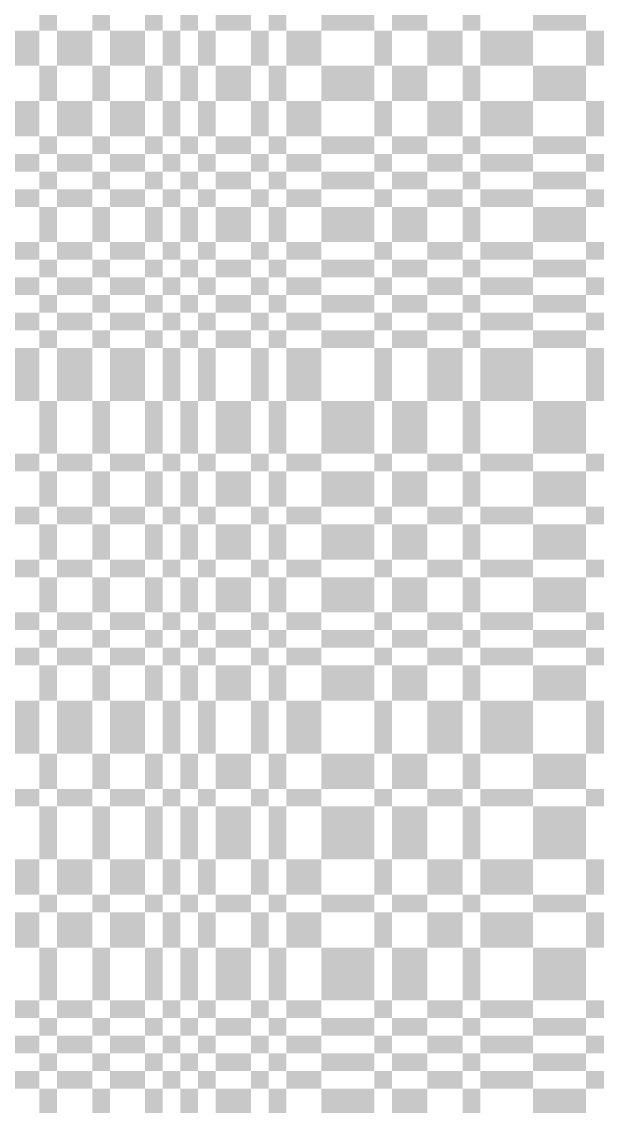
# Model space of a CAD drawing. Extents: x 0 to 200, y 0 to 200.
# Drawn here: x 124.4 to 137.46, y 75.6 to 100.2 of the extents above; entities that cross this region are included whole.
import ezdxf

# ---------------------------------------------------------------- set-up
doc = ezdxf.new("R2010")
doc.units = 0

msp = doc.modelspace()

# ---------------------------------------------------------------- linework, layer by layer
at = {"layer": 'CHROME'}
for points in [[(124.8, 100), (125.2, 100), (124.8, 100.4), (125.2, 100.4)], [(126, 100), (126.4, 100), (126, 100.4), (126.4, 100.4)], [(127.2, 100), (127.6, 100), (127.2, 100.4), (127.6, 100.4)], [(128, 100), (128.4, 100), (128, 100.4), (128.4, 100.4)], [(128.8, 100), (129.6, 100), (128.8, 100.4), (129.6, 100.4)], [(130, 100), (130.4, 100), (130, 100.4), (130.4, 100.4)], [(131.2, 100), (132.4, 100), (131.2, 100.4), (132.4, 100.4)], [(132.8, 100), (133.6, 100), (132.8, 100.4), (133.6, 100.4)], [(134.4, 100), (134.8, 100), (134.4, 100.4), (134.8, 100.4)], [(136, 100), (137.2, 100), (136, 100.4), (137.2, 100.4)], [(124, 99.2), (124.8, 99.2), (124, 100), (124.8, 100)], [(125.2, 99.2), (126, 99.2), (125.2, 100), (126, 100)], [(126.4, 99.2), (127.2, 99.2), (126.4, 100), (127.2, 100)], [(127.6, 99.2), (128, 99.2), (127.6, 100), (128, 100)], [(128.4, 99.2), (128.8, 99.2), (128.4, 100), (128.8, 100)], [(129.6, 99.2), (130, 99.2), (129.6, 100), (130, 100)], [(130.4, 99.2), (131.2, 99.2), (130.4, 100), (131.2, 100)], [(132.4, 99.2), (132.8, 99.2), (132.4, 100), (132.8, 100)], [(133.6, 99.2), (134.4, 99.2), (133.6, 100), (134.4, 100)], [(134.8, 99.2), (136, 99.2), (134.8, 100), (136, 100)], [(137.2, 99.2), (138.4, 99.2), (137.2, 100), (138.4, 100)], [(124.8, 98.4), (125.2, 98.4), (124.8, 99.2), (125.2, 99.2)], [(126, 98.4), (126.4, 98.4), (126, 99.2), (126.4, 99.2)], [(127.2, 98.4), (127.6, 98.4), (127.2, 99.2), (127.6, 99.2)], [(128, 98.4), (128.4, 98.4), (128, 99.2), (128.4, 99.2)], [(128.8, 98.4), (129.6, 98.4), (128.8, 99.2), (129.6, 99.2)], [(130, 98.4), (130.4, 98.4), (130, 99.2), (130.4, 99.2)], [(131.2, 98.4), (132.4, 98.4), (131.2, 99.2), (132.4, 99.2)], [(132.8, 98.4), (133.6, 98.4), (132.8, 99.2), (133.6, 99.2)], [(134.4, 98.4), (134.8, 98.4), (134.4, 99.2), (134.8, 99.2)], [(136, 98.4), (137.2, 98.4), (136, 99.2), (137.2, 99.2)], [(124, 97.6), (124.8, 97.6), (124, 98.4), (124.8, 98.4)], [(125.2, 97.6), (126, 97.6), (125.2, 98.4), (126, 98.4)], [(126.4, 97.6), (127.2, 97.6), (126.4, 98.4), (127.2, 98.4)], [(127.6, 97.6), (128, 97.6), (127.6, 98.4), (128, 98.4)], [(128.4, 97.6), (128.8, 97.6), (128.4, 98.4), (128.8, 98.4)], [(129.6, 97.6), (130, 97.6), (129.6, 98.4), (130, 98.4)], [(130.4, 97.6), (131.2, 97.6), (130.4, 98.4), (131.2, 98.4)], [(132.4, 97.6), (132.8, 97.6), (132.4, 98.4), (132.8, 98.4)], [(133.6, 97.6), (134.4, 97.6), (133.6, 98.4), (134.4, 98.4)], [(134.8, 97.6), (136, 97.6), (134.8, 98.4), (136, 98.4)], [(137.2, 97.6), (138.4, 97.6), (137.2, 98.4), (138.4, 98.4)], [(124.8, 97.2), (125.2, 97.2), (124.8, 97.6), (125.2, 97.6)], [(126, 97.2), (126.4, 97.2), (126, 97.6), (126.4, 97.6)], [(127.2, 97.2), (127.6, 97.2), (127.2, 97.6), (127.6, 97.6)], [(128, 97.2), (128.4, 97.2), (128, 97.6), (128.4, 97.6)], [(128.8, 97.2), (129.6, 97.2), (128.8, 97.6), (129.6, 97.6)], [(130, 97.2), (130.4, 97.2), (130, 97.6), (130.4, 97.6)], [(131.2, 97.2), (132.4, 97.2), (131.2, 97.6), (132.4, 97.6)], [(132.8, 97.2), (133.6, 97.2), (132.8, 97.6), (133.6, 97.6)], [(134.4, 97.2), (134.8, 97.2), (134.4, 97.6), (134.8, 97.6)], [(136, 97.2), (137.2, 97.2), (136, 97.6), (137.2, 97.6)], [(124, 96.8), (124.8, 96.8), (124, 97.2), (124.8, 97.2)], [(125.2, 96.8), (126, 96.8), (125.2, 97.2), (126, 97.2)], [(126.4, 96.8), (127.2, 96.8), (126.4, 97.2), (127.2, 97.2)], [(127.6, 96.8), (128, 96.8), (127.6, 97.2), (128, 97.2)], [(128.4, 96.8), (128.8, 96.8), (128.4, 97.2), (128.8, 97.2)], [(129.6, 96.8), (130, 96.8), (129.6, 97.2), (130, 97.2)], [(130.4, 96.8), (131.2, 96.8), (130.4, 97.2), (131.2, 97.2)], [(132.4, 96.8), (132.8, 96.8), (132.4, 97.2), (132.8, 97.2)], [(133.6, 96.8), (134.4, 96.8), (133.6, 97.2), (134.4, 97.2)], [(134.8, 96.8), (136, 96.8), (134.8, 97.2), (136, 97.2)], [(137.2, 96.8), (138.4, 96.8), (137.2, 97.2), (138.4, 97.2)], [(124.8, 96.4), (125.2, 96.4), (124.8, 96.8), (125.2, 96.8)], [(126, 96.4), (126.4, 96.4), (126, 96.8), (126.4, 96.8)], [(127.2, 96.4), (127.6, 96.4), (127.2, 96.8), (127.6, 96.8)], [(128, 96.4), (128.4, 96.4), (128, 96.8), (128.4, 96.8)], [(128.8, 96.4), (129.6, 96.4), (128.8, 96.8), (129.6, 96.8)], [(130, 96.4), (130.4, 96.4), (130, 96.8), (130.4, 96.8)], [(131.2, 96.4), (132.4, 96.4), (131.2, 96.8), (132.4, 96.8)], [(132.8, 96.4), (133.6, 96.4), (132.8, 96.8), (133.6, 96.8)], [(134.4, 96.4), (134.8, 96.4), (134.4, 96.8), (134.8, 96.8)], [(136, 96.4), (137.2, 96.4), (136, 96.8), (137.2, 96.8)], [(124, 96), (124.8, 96), (124, 96.4), (124.8, 96.4)], [(125.2, 96), (126, 96), (125.2, 96.4), (126, 96.4)], [(126.4, 96), (127.2, 96), (126.4, 96.4), (127.2, 96.4)], [(127.6, 96), (128, 96), (127.6, 96.4), (128, 96.4)], [(128.4, 96), (128.8, 96), (128.4, 96.4), (128.8, 96.4)], [(129.6, 96), (130, 96), (129.6, 96.4), (130, 96.4)], [(130.4, 96), (131.2, 96), (130.4, 96.4), (131.2, 96.4)], [(132.4, 96), (132.8, 96), (132.4, 96.4), (132.8, 96.4)], [(133.6, 96), (134.4, 96), (133.6, 96.4), (134.4, 96.4)], [(134.8, 96), (136, 96), (134.8, 96.4), (136, 96.4)], [(137.2, 96), (138.4, 96), (137.2, 96.4), (138.4, 96.4)], [(124.8, 95.2), (125.2, 95.2), (124.8, 96), (125.2, 96)], [(126, 95.2), (126.4, 95.2), (126, 96), (126.4, 96)], [(127.2, 95.2), (127.6, 95.2), (127.2, 96), (127.6, 96)], [(128, 95.2), (128.4, 95.2), (128, 96), (128.4, 96)], [(128.8, 95.2), (129.6, 95.2), (128.8, 96), (129.6, 96)], [(130, 95.2), (130.4, 95.2), (130, 96), (130.4, 96)], [(131.2, 95.2), (132.4, 95.2), (131.2, 96), (132.4, 96)], [(132.8, 95.2), (133.6, 95.2), (132.8, 96), (133.6, 96)], [(134.4, 95.2), (134.8, 95.2), (134.4, 96), (134.8, 96)], [(136, 95.2), (137.2, 95.2), (136, 96), (137.2, 96)], [(124, 94.8), (124.8, 94.8), (124, 95.2), (124.8, 95.2)], [(125.2, 94.8), (126, 94.8), (125.2, 95.2), (126, 95.2)], [(126.4, 94.8), (127.2, 94.8), (126.4, 95.2), (127.2, 95.2)], [(127.6, 94.8), (128, 94.8), (127.6, 95.2), (128, 95.2)], [(128.4, 94.8), (128.8, 94.8), (128.4, 95.2), (128.8, 95.2)], [(129.6, 94.8), (130, 94.8), (129.6, 95.2), (130, 95.2)], [(130.4, 94.8), (131.2, 94.8), (130.4, 95.2), (131.2, 95.2)], [(132.4, 94.8), (132.8, 94.8), (132.4, 95.2), (132.8, 95.2)], [(133.6, 94.8), (134.4, 94.8), (133.6, 95.2), (134.4, 95.2)], [(134.8, 94.8), (136, 94.8), (134.8, 95.2), (136, 95.2)], [(137.2, 94.8), (138.4, 94.8), (137.2, 95.2), (138.4, 95.2)], [(124.8, 94.4), (125.2, 94.4), (124.8, 94.8), (125.2, 94.8)], [(126, 94.4), (126.4, 94.4), (126, 94.8), (126.4, 94.8)], [(127.2, 94.4), (127.6, 94.4), (127.2, 94.8), (127.6, 94.8)], [(128, 94.4), (128.4, 94.4), (128, 94.8), (128.4, 94.8)], [(128.8, 94.4), (129.6, 94.4), (128.8, 94.8), (129.6, 94.8)], [(130, 94.4), (130.4, 94.4), (130, 94.8), (130.4, 94.8)], [(131.2, 94.4), (132.4, 94.4), (131.2, 94.8), (132.4, 94.8)], [(132.8, 94.4), (133.6, 94.4), (132.8, 94.8), (133.6, 94.8)], [(134.4, 94.4), (134.8, 94.4), (134.4, 94.8), (134.8, 94.8)], [(136, 94.4), (137.2, 94.4), (136, 94.8), (137.2, 94.8)], [(124, 94), (124.8, 94), (124, 94.4), (124.8, 94.4)], [(125.2, 94), (126, 94), (125.2, 94.4), (126, 94.4)], [(126.4, 94), (127.2, 94), (126.4, 94.4), (127.2, 94.4)], [(127.6, 94), (128, 94), (127.6, 94.4), (128, 94.4)], [(128.4, 94), (128.8, 94), (128.4, 94.4), (128.8, 94.4)], [(129.6, 94), (130, 94), (129.6, 94.4), (130, 94.4)], [(130.4, 94), (131.2, 94), (130.4, 94.4), (131.2, 94.4)], [(132.4, 94), (132.8, 94), (132.4, 94.4), (132.8, 94.4)], [(133.6, 94), (134.4, 94), (133.6, 94.4), (134.4, 94.4)], [(134.8, 94), (136, 94), (134.8, 94.4), (136, 94.4)], [(137.2, 94), (138.4, 94), (137.2, 94.4), (138.4, 94.4)], [(124.8, 93.6), (125.2, 93.6), (124.8, 94), (125.2, 94)], [(126, 93.6), (126.4, 93.6), (126, 94), (126.4, 94)], [(127.2, 93.6), (127.6, 93.6), (127.2, 94), (127.6, 94)], [(128, 93.6), (128.4, 93.6), (128, 94), (128.4, 94)], [(128.8, 93.6), (129.6, 93.6), (128.8, 94), (129.6, 94)], [(130, 93.6), (130.4, 93.6), (130, 94), (130.4, 94)], [(131.2, 93.6), (132.4, 93.6), (131.2, 94), (132.4, 94)], [(132.8, 93.6), (133.6, 93.6), (132.8, 94), (133.6, 94)], [(134.4, 93.6), (134.8, 93.6), (134.4, 94), (134.8, 94)], [(136, 93.6), (137.2, 93.6), (136, 94), (137.2, 94)], [(124, 93.2), (124.8, 93.2), (124, 93.6), (124.8, 93.6)], [(125.2, 93.2), (126, 93.2), (125.2, 93.6), (126, 93.6)], [(126.4, 93.2), (127.2, 93.2), (126.4, 93.6), (127.2, 93.6)], [(127.6, 93.2), (128, 93.2), (127.6, 93.6), (128, 93.6)], [(128.4, 93.2), (128.8, 93.2), (128.4, 93.6), (128.8, 93.6)], [(129.6, 93.2), (130, 93.2), (129.6, 93.6), (130, 93.6)], [(130.4, 93.2), (131.2, 93.2), (130.4, 93.6), (131.2, 93.6)], [(132.4, 93.2), (132.8, 93.2), (132.4, 93.6), (132.8, 93.6)], [(133.6, 93.2), (134.4, 93.2), (133.6, 93.6), (134.4, 93.6)], [(134.8, 93.2), (136, 93.2), (134.8, 93.6), (136, 93.6)], [(137.2, 93.2), (138.4, 93.2), (137.2, 93.6), (138.4, 93.6)], [(124.8, 92.8), (125.2, 92.8), (124.8, 93.2), (125.2, 93.2)], [(126, 92.8), (126.4, 92.8), (126, 93.2), (126.4, 93.2)], [(127.2, 92.8), (127.6, 92.8), (127.2, 93.2), (127.6, 93.2)], [(128, 92.8), (128.4, 92.8), (128, 93.2), (128.4, 93.2)], [(128.8, 92.8), (129.6, 92.8), (128.8, 93.2), (129.6, 93.2)], [(130, 92.8), (130.4, 92.8), (130, 93.2), (130.4, 93.2)], [(131.2, 92.8), (132.4, 92.8), (131.2, 93.2), (132.4, 93.2)], [(132.8, 92.8), (133.6, 92.8), (132.8, 93.2), (133.6, 93.2)], [(134.4, 92.8), (134.8, 92.8), (134.4, 93.2), (134.8, 93.2)], [(136, 92.8), (137.2, 92.8), (136, 93.2), (137.2, 93.2)], [(124, 91.6), (124.8, 91.6), (124, 92.8), (124.8, 92.8)], [(125.2, 91.6), (126, 91.6), (125.2, 92.8), (126, 92.8)], [(126.4, 91.6), (127.2, 91.6), (126.4, 92.8), (127.2, 92.8)], [(127.6, 91.6), (128, 91.6), (127.6, 92.8), (128, 92.8)], [(128.4, 91.6), (128.8, 91.6), (128.4, 92.8), (128.8, 92.8)], [(129.6, 91.6), (130, 91.6), (129.6, 92.8), (130, 92.8)], [(130.4, 91.6), (131.2, 91.6), (130.4, 92.8), (131.2, 92.8)], [(132.4, 91.6), (132.8, 91.6), (132.4, 92.8), (132.8, 92.8)], [(133.6, 91.6), (134.4, 91.6), (133.6, 92.8), (134.4, 92.8)], [(134.8, 91.6), (136, 91.6), (134.8, 92.8), (136, 92.8)], [(137.2, 91.6), (138.4, 91.6), (137.2, 92.8), (138.4, 92.8)], [(124.8, 90.4), (125.2, 90.4), (124.8, 91.6), (125.2, 91.6)], [(126, 90.4), (126.4, 90.4), (126, 91.6), (126.4, 91.6)], [(127.2, 90.4), (127.6, 90.4), (127.2, 91.6), (127.6, 91.6)], [(128, 90.4), (128.4, 90.4), (128, 91.6), (128.4, 91.6)], [(128.8, 90.4), (129.6, 90.4), (128.8, 91.6), (129.6, 91.6)], [(130, 90.4), (130.4, 90.4), (130, 91.6), (130.4, 91.6)], [(131.2, 90.4), (132.4, 90.4), (131.2, 91.6), (132.4, 91.6)], [(132.8, 90.4), (133.6, 90.4), (132.8, 91.6), (133.6, 91.6)], [(134.4, 90.4), (134.8, 90.4), (134.4, 91.6), (134.8, 91.6)], [(136, 90.4), (137.2, 90.4), (136, 91.6), (137.2, 91.6)], [(124, 90), (124.8, 90), (124, 90.4), (124.8, 90.4)], [(125.2, 90), (126, 90), (125.2, 90.4), (126, 90.4)], [(126.4, 90), (127.2, 90), (126.4, 90.4), (127.2, 90.4)], [(127.6, 90), (128, 90), (127.6, 90.4), (128, 90.4)], [(128.4, 90), (128.8, 90), (128.4, 90.4), (128.8, 90.4)], [(129.6, 90), (130, 90), (129.6, 90.4), (130, 90.4)], [(130.4, 90), (131.2, 90), (130.4, 90.4), (131.2, 90.4)], [(132.4, 90), (132.8, 90), (132.4, 90.4), (132.8, 90.4)], [(133.6, 90), (134.4, 90), (133.6, 90.4), (134.4, 90.4)], [(134.8, 90), (136, 90), (134.8, 90.4), (136, 90.4)], [(137.2, 90), (138.4, 90), (137.2, 90.4), (138.4, 90.4)], [(124.8, 89.2), (125.2, 89.2), (124.8, 90), (125.2, 90)], [(126, 89.2), (126.4, 89.2), (126, 90), (126.4, 90)], [(127.2, 89.2), (127.6, 89.2), (127.2, 90), (127.6, 90)], [(128, 89.2), (128.4, 89.2), (128, 90), (128.4, 90)], [(128.8, 89.2), (129.6, 89.2), (128.8, 90), (129.6, 90)], [(130, 89.2), (130.4, 89.2), (130, 90), (130.4, 90)], [(131.2, 89.2), (132.4, 89.2), (131.2, 90), (132.4, 90)], [(132.8, 89.2), (133.6, 89.2), (132.8, 90), (133.6, 90)], [(134.4, 89.2), (134.8, 89.2), (134.4, 90), (134.8, 90)], [(136, 89.2), (137.2, 89.2), (136, 90), (137.2, 90)], [(124, 88.8), (124.8, 88.8), (124, 89.2), (124.8, 89.2)], [(125.2, 88.8), (126, 88.8), (125.2, 89.2), (126, 89.2)], [(126.4, 88.8), (127.2, 88.8), (126.4, 89.2), (127.2, 89.2)], [(127.6, 88.8), (128, 88.8), (127.6, 89.2), (128, 89.2)], [(128.4, 88.8), (128.8, 88.8), (128.4, 89.2), (128.8, 89.2)], [(129.6, 88.8), (130, 88.8), (129.6, 89.2), (130, 89.2)], [(130.4, 88.8), (131.2, 88.8), (130.4, 89.2), (131.2, 89.2)], [(132.4, 88.8), (132.8, 88.8), (132.4, 89.2), (132.8, 89.2)], [(133.6, 88.8), (134.4, 88.8), (133.6, 89.2), (134.4, 89.2)], [(134.8, 88.8), (136, 88.8), (134.8, 89.2), (136, 89.2)], [(137.2, 88.8), (138.4, 88.8), (137.2, 89.2), (138.4, 89.2)], [(124.8, 88), (125.2, 88), (124.8, 88.8), (125.2, 88.8)], [(126, 88), (126.4, 88), (126, 88.8), (126.4, 88.8)], [(127.2, 88), (127.6, 88), (127.2, 88.8), (127.6, 88.8)], [(128, 88), (128.4, 88), (128, 88.8), (128.4, 88.8)], [(128.8, 88), (129.6, 88), (128.8, 88.8), (129.6, 88.8)], [(130, 88), (130.4, 88), (130, 88.8), (130.4, 88.8)], [(131.2, 88), (132.4, 88), (131.2, 88.8), (132.4, 88.8)], [(132.8, 88), (133.6, 88), (132.8, 88.8), (133.6, 88.8)], [(134.4, 88), (134.8, 88), (134.4, 88.8), (134.8, 88.8)], [(136, 88), (137.2, 88), (136, 88.8), (137.2, 88.8)], [(124, 87.6), (124.8, 87.6), (124, 88), (124.8, 88)], [(125.2, 87.6), (126, 87.6), (125.2, 88), (126, 88)], [(126.4, 87.6), (127.2, 87.6), (126.4, 88), (127.2, 88)], [(127.6, 87.6), (128, 87.6), (127.6, 88), (128, 88)], [(128.4, 87.6), (128.8, 87.6), (128.4, 88), (128.8, 88)], [(129.6, 87.6), (130, 87.6), (129.6, 88), (130, 88)], [(130.4, 87.6), (131.2, 87.6), (130.4, 88), (131.2, 88)], [(132.4, 87.6), (132.8, 87.6), (132.4, 88), (132.8, 88)], [(133.6, 87.6), (134.4, 87.6), (133.6, 88), (134.4, 88)], [(134.8, 87.6), (136, 87.6), (134.8, 88), (136, 88)], [(137.2, 87.6), (138.4, 87.6), (137.2, 88), (138.4, 88)], [(124.8, 86.8), (125.2, 86.8), (124.8, 87.6), (125.2, 87.6)], [(126, 86.8), (126.4, 86.8), (126, 87.6), (126.4, 87.6)], [(127.2, 86.8), (127.6, 86.8), (127.2, 87.6), (127.6, 87.6)], [(128, 86.8), (128.4, 86.8), (128, 87.6), (128.4, 87.6)], [(128.8, 86.8), (129.6, 86.8), (128.8, 87.6), (129.6, 87.6)], [(130, 86.8), (130.4, 86.8), (130, 87.6), (130.4, 87.6)], [(131.2, 86.8), (132.4, 86.8), (131.2, 87.6), (132.4, 87.6)], [(132.8, 86.8), (133.6, 86.8), (132.8, 87.6), (133.6, 87.6)], [(134.4, 86.8), (134.8, 86.8), (134.4, 87.6), (134.8, 87.6)], [(136, 86.8), (137.2, 86.8), (136, 87.6), (137.2, 87.6)], [(124, 86.4), (124.8, 86.4), (124, 86.8), (124.8, 86.8)], [(125.2, 86.4), (126, 86.4), (125.2, 86.8), (126, 86.8)], [(126.4, 86.4), (127.2, 86.4), (126.4, 86.8), (127.2, 86.8)], [(127.6, 86.4), (128, 86.4), (127.6, 86.8), (128, 86.8)], [(128.4, 86.4), (128.8, 86.4), (128.4, 86.8), (128.8, 86.8)], [(129.6, 86.4), (130, 86.4), (129.6, 86.8), (130, 86.8)], [(130.4, 86.4), (131.2, 86.4), (130.4, 86.8), (131.2, 86.8)], [(132.4, 86.4), (132.8, 86.4), (132.4, 86.8), (132.8, 86.8)], [(133.6, 86.4), (134.4, 86.4), (133.6, 86.8), (134.4, 86.8)], [(134.8, 86.4), (136, 86.4), (134.8, 86.8), (136, 86.8)], [(137.2, 86.4), (138.4, 86.4), (137.2, 86.8), (138.4, 86.8)], [(124.8, 86), (125.2, 86), (124.8, 86.4), (125.2, 86.4)], [(126, 86), (126.4, 86), (126, 86.4), (126.4, 86.4)], [(127.2, 86), (127.6, 86), (127.2, 86.4), (127.6, 86.4)], [(128, 86), (128.4, 86), (128, 86.4), (128.4, 86.4)], [(128.8, 86), (129.6, 86), (128.8, 86.4), (129.6, 86.4)], [(130, 86), (130.4, 86), (130, 86.4), (130.4, 86.4)], [(131.2, 86), (132.4, 86), (131.2, 86.4), (132.4, 86.4)], [(132.8, 86), (133.6, 86), (132.8, 86.4), (133.6, 86.4)], [(134.4, 86), (134.8, 86), (134.4, 86.4), (134.8, 86.4)], [(136, 86), (137.2, 86), (136, 86.4), (137.2, 86.4)], [(124, 85.6), (124.8, 85.6), (124, 86), (124.8, 86)], [(125.2, 85.6), (126, 85.6), (125.2, 86), (126, 86)], [(126.4, 85.6), (127.2, 85.6), (126.4, 86), (127.2, 86)], [(127.6, 85.6), (128, 85.6), (127.6, 86), (128, 86)], [(128.4, 85.6), (128.8, 85.6), (128.4, 86), (128.8, 86)], [(129.6, 85.6), (130, 85.6), (129.6, 86), (130, 86)], [(130.4, 85.6), (131.2, 85.6), (130.4, 86), (131.2, 86)], [(132.4, 85.6), (132.8, 85.6), (132.4, 86), (132.8, 86)], [(133.6, 85.6), (134.4, 85.6), (133.6, 86), (134.4, 86)], [(134.8, 85.6), (136, 85.6), (134.8, 86), (136, 86)], [(137.2, 85.6), (138.4, 85.6), (137.2, 86), (138.4, 86)], [(124.8, 84.8), (125.2, 84.8), (124.8, 85.6), (125.2, 85.6)], [(126, 84.8), (126.4, 84.8), (126, 85.6), (126.4, 85.6)], [(127.2, 84.8), (127.6, 84.8), (127.2, 85.6), (127.6, 85.6)], [(128, 84.8), (128.4, 84.8), (128, 85.6), (128.4, 85.6)], [(128.8, 84.8), (129.6, 84.8), (128.8, 85.6), (129.6, 85.6)], [(130, 84.8), (130.4, 84.8), (130, 85.6), (130.4, 85.6)], [(131.2, 84.8), (132.4, 84.8), (131.2, 85.6), (132.4, 85.6)], [(132.8, 84.8), (133.6, 84.8), (132.8, 85.6), (133.6, 85.6)], [(134.4, 84.8), (134.8, 84.8), (134.4, 85.6), (134.8, 85.6)], [(136, 84.8), (137.2, 84.8), (136, 85.6), (137.2, 85.6)], [(124, 83.6), (124.8, 83.6), (124, 84.8), (124.8, 84.8)], [(125.2, 83.6), (126, 83.6), (125.2, 84.8), (126, 84.8)], [(126.4, 83.6), (127.2, 83.6), (126.4, 84.8), (127.2, 84.8)], [(127.6, 83.6), (128, 83.6), (127.6, 84.8), (128, 84.8)], [(128.4, 83.6), (128.8, 83.6), (128.4, 84.8), (128.8, 84.8)], [(129.6, 83.6), (130, 83.6), (129.6, 84.8), (130, 84.8)], [(130.4, 83.6), (131.2, 83.6), (130.4, 84.8), (131.2, 84.8)], [(132.4, 83.6), (132.8, 83.6), (132.4, 84.8), (132.8, 84.8)], [(133.6, 83.6), (134.4, 83.6), (133.6, 84.8), (134.4, 84.8)], [(134.8, 83.6), (136, 83.6), (134.8, 84.8), (136, 84.8)], [(137.2, 83.6), (138.4, 83.6), (137.2, 84.8), (138.4, 84.8)], [(124.8, 82.8), (125.2, 82.8), (124.8, 83.6), (125.2, 83.6)], [(126, 82.8), (126.4, 82.8), (126, 83.6), (126.4, 83.6)], [(127.2, 82.8), (127.6, 82.8), (127.2, 83.6), (127.6, 83.6)], [(128, 82.8), (128.4, 82.8), (128, 83.6), (128.4, 83.6)], [(128.8, 82.8), (129.6, 82.8), (128.8, 83.6), (129.6, 83.6)], [(130, 82.8), (130.4, 82.8), (130, 83.6), (130.4, 83.6)], [(131.2, 82.8), (132.4, 82.8), (131.2, 83.6), (132.4, 83.6)], [(132.8, 82.8), (133.6, 82.8), (132.8, 83.6), (133.6, 83.6)], [(134.4, 82.8), (134.8, 82.8), (134.4, 83.6), (134.8, 83.6)], [(136, 82.8), (137.2, 82.8), (136, 83.6), (137.2, 83.6)], [(124, 82.4), (124.8, 82.4), (124, 82.8), (124.8, 82.8)], [(125.2, 82.4), (126, 82.4), (125.2, 82.8), (126, 82.8)], [(126.4, 82.4), (127.2, 82.4), (126.4, 82.8), (127.2, 82.8)], [(127.6, 82.4), (128, 82.4), (127.6, 82.8), (128, 82.8)], [(128.4, 82.4), (128.8, 82.4), (128.4, 82.8), (128.8, 82.8)], [(129.6, 82.4), (130, 82.4), (129.6, 82.8), (130, 82.8)], [(130.4, 82.4), (131.2, 82.4), (130.4, 82.8), (131.2, 82.8)], [(132.4, 82.4), (132.8, 82.4), (132.4, 82.8), (132.8, 82.8)], [(133.6, 82.4), (134.4, 82.4), (133.6, 82.8), (134.4, 82.8)], [(134.8, 82.4), (136, 82.4), (134.8, 82.8), (136, 82.8)], [(137.2, 82.4), (138.4, 82.4), (137.2, 82.8), (138.4, 82.8)], [(124.8, 81.2), (125.2, 81.2), (124.8, 82.4), (125.2, 82.4)], [(126, 81.2), (126.4, 81.2), (126, 82.4), (126.4, 82.4)], [(127.2, 81.2), (127.6, 81.2), (127.2, 82.4), (127.6, 82.4)], [(128, 81.2), (128.4, 81.2), (128, 82.4), (128.4, 82.4)], [(128.8, 81.2), (129.6, 81.2), (128.8, 82.4), (129.6, 82.4)], [(130, 81.2), (130.4, 81.2), (130, 82.4), (130.4, 82.4)], [(131.2, 81.2), (132.4, 81.2), (131.2, 82.4), (132.4, 82.4)], [(132.8, 81.2), (133.6, 81.2), (132.8, 82.4), (133.6, 82.4)], [(134.4, 81.2), (134.8, 81.2), (134.4, 82.4), (134.8, 82.4)], [(136, 81.2), (137.2, 81.2), (136, 82.4), (137.2, 82.4)], [(124, 80.4), (124.8, 80.4), (124, 81.2), (124.8, 81.2)], [(125.2, 80.4), (126, 80.4), (125.2, 81.2), (126, 81.2)], [(126.4, 80.4), (127.2, 80.4), (126.4, 81.2), (127.2, 81.2)], [(127.6, 80.4), (128, 80.4), (127.6, 81.2), (128, 81.2)], [(128.4, 80.4), (128.8, 80.4), (128.4, 81.2), (128.8, 81.2)], [(129.6, 80.4), (130, 80.4), (129.6, 81.2), (130, 81.2)], [(130.4, 80.4), (131.2, 80.4), (130.4, 81.2), (131.2, 81.2)], [(132.4, 80.4), (132.8, 80.4), (132.4, 81.2), (132.8, 81.2)], [(133.6, 80.4), (134.4, 80.4), (133.6, 81.2), (134.4, 81.2)], [(134.8, 80.4), (136, 80.4), (134.8, 81.2), (136, 81.2)], [(137.2, 80.4), (138.4, 80.4), (137.2, 81.2), (138.4, 81.2)], [(124.8, 80), (125.2, 80), (124.8, 80.4), (125.2, 80.4)], [(126, 80), (126.4, 80), (126, 80.4), (126.4, 80.4)], [(127.2, 80), (127.6, 80), (127.2, 80.4), (127.6, 80.4)], [(128, 80), (128.4, 80), (128, 80.4), (128.4, 80.4)], [(128.8, 80), (129.6, 80), (128.8, 80.4), (129.6, 80.4)], [(130, 80), (130.4, 80), (130, 80.4), (130.4, 80.4)], [(131.2, 80), (132.4, 80), (131.2, 80.4), (132.4, 80.4)], [(132.8, 80), (133.6, 80), (132.8, 80.4), (133.6, 80.4)], [(134.4, 80), (134.8, 80), (134.4, 80.4), (134.8, 80.4)], [(136, 80), (137.2, 80), (136, 80.4), (137.2, 80.4)], [(124, 79.2), (124.8, 79.2), (124, 80), (124.8, 80)], [(125.2, 79.2), (126, 79.2), (125.2, 80), (126, 80)], [(126.4, 79.2), (127.2, 79.2), (126.4, 80), (127.2, 80)], [(127.6, 79.2), (128, 79.2), (127.6, 80), (128, 80)], [(128.4, 79.2), (128.8, 79.2), (128.4, 80), (128.8, 80)], [(129.6, 79.2), (130, 79.2), (129.6, 80), (130, 80)], [(130.4, 79.2), (131.2, 79.2), (130.4, 80), (131.2, 80)], [(132.4, 79.2), (132.8, 79.2), (132.4, 80), (132.8, 80)], [(133.6, 79.2), (134.4, 79.2), (133.6, 80), (134.4, 80)], [(134.8, 79.2), (136, 79.2), (134.8, 80), (136, 80)], [(137.2, 79.2), (138.4, 79.2), (137.2, 80), (138.4, 80)], [(124.8, 78), (125.2, 78), (124.8, 79.2), (125.2, 79.2)], [(126, 78), (126.4, 78), (126, 79.2), (126.4, 79.2)], [(127.2, 78), (127.6, 78), (127.2, 79.2), (127.6, 79.2)], [(128, 78), (128.4, 78), (128, 79.2), (128.4, 79.2)], [(128.8, 78), (129.6, 78), (128.8, 79.2), (129.6, 79.2)], [(130, 78), (130.4, 78), (130, 79.2), (130.4, 79.2)], [(131.2, 78), (132.4, 78), (131.2, 79.2), (132.4, 79.2)], [(132.8, 78), (133.6, 78), (132.8, 79.2), (133.6, 79.2)], [(134.4, 78), (134.8, 78), (134.4, 79.2), (134.8, 79.2)], [(136, 78), (137.2, 78), (136, 79.2), (137.2, 79.2)], [(124, 77.6), (124.8, 77.6), (124, 78), (124.8, 78)], [(125.2, 77.6), (126, 77.6), (125.2, 78), (126, 78)], [(126.4, 77.6), (127.2, 77.6), (126.4, 78), (127.2, 78)], [(127.6, 77.6), (128, 77.6), (127.6, 78), (128, 78)], [(128.4, 77.6), (128.8, 77.6), (128.4, 78), (128.8, 78)], [(129.6, 77.6), (130, 77.6), (129.6, 78), (130, 78)], [(130.4, 77.6), (131.2, 77.6), (130.4, 78), (131.2, 78)], [(132.4, 77.6), (132.8, 77.6), (132.4, 78), (132.8, 78)], [(133.6, 77.6), (134.4, 77.6), (133.6, 78), (134.4, 78)], [(134.8, 77.6), (136, 77.6), (134.8, 78), (136, 78)], [(137.2, 77.6), (138.4, 77.6), (137.2, 78), (138.4, 78)], [(124.8, 77.2), (125.2, 77.2), (124.8, 77.6), (125.2, 77.6)], [(126, 77.2), (126.4, 77.2), (126, 77.6), (126.4, 77.6)], [(127.2, 77.2), (127.6, 77.2), (127.2, 77.6), (127.6, 77.6)], [(128, 77.2), (128.4, 77.2), (128, 77.6), (128.4, 77.6)], [(128.8, 77.2), (129.6, 77.2), (128.8, 77.6), (129.6, 77.6)], [(130, 77.2), (130.4, 77.2), (130, 77.6), (130.4, 77.6)], [(131.2, 77.2), (132.4, 77.2), (131.2, 77.6), (132.4, 77.6)], [(132.8, 77.2), (133.6, 77.2), (132.8, 77.6), (133.6, 77.6)], [(134.4, 77.2), (134.8, 77.2), (134.4, 77.6), (134.8, 77.6)], [(136, 77.2), (137.2, 77.2), (136, 77.6), (137.2, 77.6)], [(124, 76.8), (124.8, 76.8), (124, 77.2), (124.8, 77.2)], [(125.2, 76.8), (126, 76.8), (125.2, 77.2), (126, 77.2)], [(126.4, 76.8), (127.2, 76.8), (126.4, 77.2), (127.2, 77.2)], [(127.6, 76.8), (128, 76.8), (127.6, 77.2), (128, 77.2)], [(128.4, 76.8), (128.8, 76.8), (128.4, 77.2), (128.8, 77.2)], [(129.6, 76.8), (130, 76.8), (129.6, 77.2), (130, 77.2)], [(130.4, 76.8), (131.2, 76.8), (130.4, 77.2), (131.2, 77.2)], [(132.4, 76.8), (132.8, 76.8), (132.4, 77.2), (132.8, 77.2)], [(133.6, 76.8), (134.4, 76.8), (133.6, 77.2), (134.4, 77.2)], [(134.8, 76.8), (136, 76.8), (134.8, 77.2), (136, 77.2)], [(137.2, 76.8), (138.4, 76.8), (137.2, 77.2), (138.4, 77.2)], [(124.8, 76.4), (125.2, 76.4), (124.8, 76.8), (125.2, 76.8)], [(126, 76.4), (126.4, 76.4), (126, 76.8), (126.4, 76.8)], [(127.2, 76.4), (127.6, 76.4), (127.2, 76.8), (127.6, 76.8)], [(128, 76.4), (128.4, 76.4), (128, 76.8), (128.4, 76.8)], [(128.8, 76.4), (129.6, 76.4), (128.8, 76.8), (129.6, 76.8)], [(130, 76.4), (130.4, 76.4), (130, 76.8), (130.4, 76.8)], [(131.2, 76.4), (132.4, 76.4), (131.2, 76.8), (132.4, 76.8)], [(132.8, 76.4), (133.6, 76.4), (132.8, 76.8), (133.6, 76.8)], [(134.4, 76.4), (134.8, 76.4), (134.4, 76.8), (134.8, 76.8)], [(136, 76.4), (137.2, 76.4), (136, 76.8), (137.2, 76.8)], [(124, 76), (124.8, 76), (124, 76.4), (124.8, 76.4)], [(125.2, 76), (126, 76), (125.2, 76.4), (126, 76.4)], [(126.4, 76), (127.2, 76), (126.4, 76.4), (127.2, 76.4)], [(127.6, 76), (128, 76), (127.6, 76.4), (128, 76.4)], [(128.4, 76), (128.8, 76), (128.4, 76.4), (128.8, 76.4)], [(129.6, 76), (130, 76), (129.6, 76.4), (130, 76.4)], [(130.4, 76), (131.2, 76), (130.4, 76.4), (131.2, 76.4)], [(132.4, 76), (132.8, 76), (132.4, 76.4), (132.8, 76.4)], [(133.6, 76), (134.4, 76), (133.6, 76.4), (134.4, 76.4)], [(134.8, 76), (136, 76), (134.8, 76.4), (136, 76.4)], [(137.2, 76), (138.4, 76), (137.2, 76.4), (138.4, 76.4)], [(124.8, 75.2), (125.2, 75.2), (124.8, 76), (125.2, 76)], [(126, 75.2), (126.4, 75.2), (126, 76), (126.4, 76)], [(127.2, 75.2), (127.6, 75.2), (127.2, 76), (127.6, 76)], [(128, 75.2), (128.4, 75.2), (128, 76), (128.4, 76)], [(128.8, 75.2), (129.6, 75.2), (128.8, 76), (129.6, 76)], [(130, 75.2), (130.4, 75.2), (130, 76), (130.4, 76)], [(131.2, 75.2), (132.4, 75.2), (131.2, 76), (132.4, 76)], [(132.8, 75.2), (133.6, 75.2), (132.8, 76), (133.6, 76)], [(134.4, 75.2), (134.8, 75.2), (134.4, 76), (134.8, 76)], [(136, 75.2), (137.2, 75.2), (136, 76), (137.2, 76)]]:
    msp.add_solid(points, dxfattribs=at)

doc.saveas('drawing.dxf')
